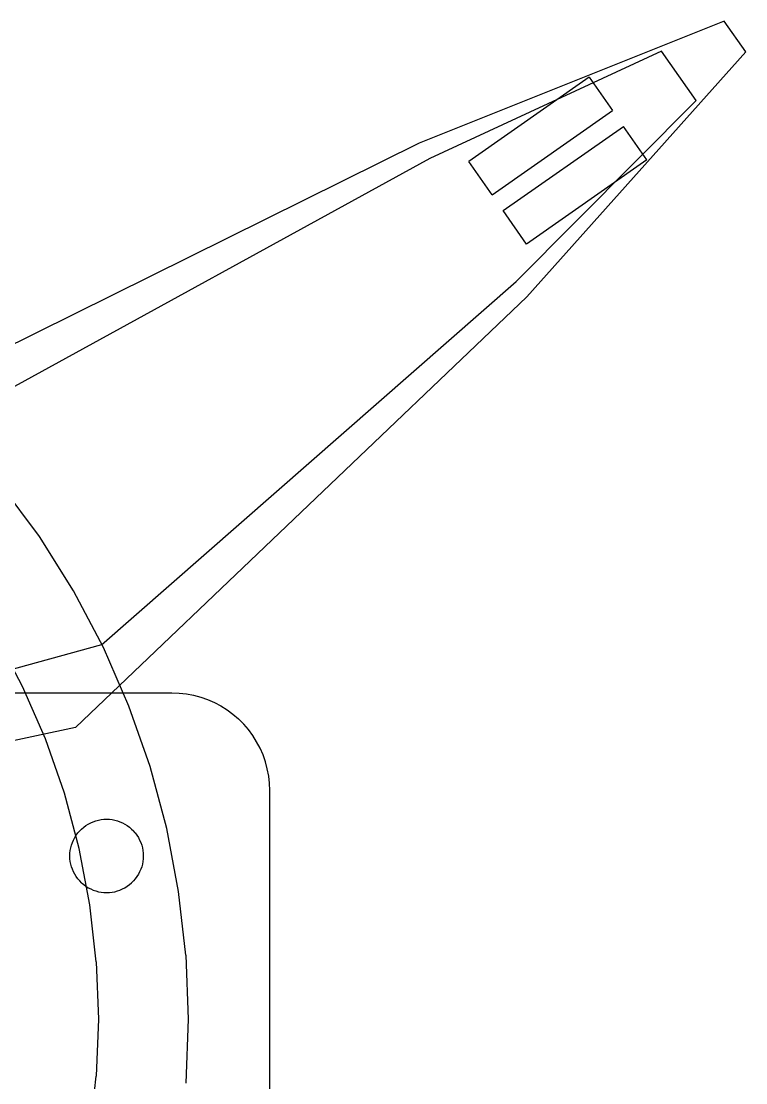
# Model space of a CAD drawing. Header units: millimetres. Extents: x -180 to 1414, y -663 to 972.
# Drawn here: x 1284.5 to 1373.3, y 497.2 to 627.3 of the extents above; entities that cross this region are included whole.
import ezdxf

# ---------------------------------------------------------------- set-up
doc = ezdxf.new("R2010")
doc.units = ezdxf.units.MM
doc.layers.add('TOP', color=8, linetype='Continuous')

msp = doc.modelspace()

# ---------------------------------------------------------------- linework, layer by layer
at = {"layer": 'TOP'}
for p, q in [((1370.7, 627.34), (1333.32, 612.39)), ((1373.34, 623.57), (1370.7, 627.34)), ((1363.03, 623.65), (1334.63, 610.5)), ((1346.51, 593.55), (1373.34, 623.57)), ((1367.25, 617.62), (1363.03, 623.65)), ((1354.13, 620.47), (1339.39, 610.14)), ((1354.13, 620.47), (1357, 616.37)), ((1345.19, 595.43), (1367.25, 617.62)), ((1342.25, 606.05), (1357, 616.37)), ((1343.61, 604.11), (1358.35, 614.44)), ((1361.22, 610.34), (1358.35, 614.44)), ((1333.32, 612.39), (1264.79, 578.44)), ((1334.63, 610.5), (1275.37, 577.99)), ((1342.25, 606.05), (1339.39, 610.14)), ((1361.22, 610.34), (1346.48, 600.02)), ((1346.48, 600.02), (1343.61, 604.11)), ((1294.36, 550.86), (1345.19, 595.43)), ((1291.18, 540.76), (1346.51, 593.55)), ((1286.76, 564.15), (1282.09, 570.47)), ((1286.76, 564.15), (1282.09, 570.47)), ((1290.93, 557.5), (1286.76, 564.15)), ((1290.93, 557.5), (1286.76, 564.15)), ((1294.6, 550.56), (1290.93, 557.5)), ((1294.6, 550.56), (1290.93, 557.5)), ((1284.69, 545.79), (1281.41, 552)), ((1284.69, 545.79), (1281.41, 552)), ((1294.36, 550.86), (1278.58, 546.55)), ((1297.74, 543.36), (1294.6, 550.56)), ((1297.74, 543.36), (1294.6, 550.56)), ((1287.5, 539.34), (1284.69, 545.79)), ((1287.5, 539.34), (1284.69, 545.79)), ((1097, 545), (1303, 545)), ((1303, 545), (1303.9, 544.97)), ((1303.9, 544.97), (1304.79, 544.87)), ((1304.79, 544.87), (1305.67, 544.7)), ((1305.67, 544.7), (1306.54, 544.47)), ((1306.54, 544.47), (1307.38, 544.17)), ((1307.38, 544.17), (1308.21, 543.81)), ((1300.34, 535.95), (1297.74, 543.36)), ((1300.34, 535.95), (1297.74, 543.36)), ((1308.21, 543.81), (1309, 543.39)), ((1309, 543.39), (1309.76, 542.91)), ((1309.76, 542.91), (1310.48, 542.38)), ((1310.48, 542.38), (1311.16, 541.8)), ((1311.16, 541.8), (1311.8, 541.16)), ((1291.18, 540.76), (1264.46, 534.98)), ((1312.38, 540.48), (1311.8, 541.16)), ((1312.91, 539.76), (1312.38, 540.48)), ((1289.82, 532.71), (1287.5, 539.34)), ((1289.82, 532.71), (1287.5, 539.34)), ((1313.39, 539), (1312.91, 539.76)), ((1313.81, 538.21), (1313.39, 539)), ((1314.17, 537.38), (1313.81, 538.21)), ((1314.47, 536.54), (1314.17, 537.38)), ((1314.7, 535.67), (1314.47, 536.54)), ((1302.37, 528.36), (1300.34, 535.95)), ((1302.37, 528.36), (1300.34, 535.95)), ((1314.87, 534.79), (1314.7, 535.67)), ((1314.97, 533.9), (1314.87, 534.79)), ((1315, 533), (1314.97, 533.9)), ((1291.64, 525.92), (1289.82, 532.71)), ((1291.64, 525.92), (1289.82, 532.71)), ((1315, 367), (1315, 533)), ((1291.94, 528.3), (1292.19, 528.52)), ((1292.19, 528.52), (1292.47, 528.72)), ((1292.47, 528.72), (1292.75, 528.9)), ((1292.75, 528.9), (1293.05, 529.05)), ((1293.05, 529.05), (1293.36, 529.19)), ((1293.36, 529.19), (1293.67, 529.3)), ((1293.67, 529.3), (1294, 529.39)), ((1294, 529.39), (1294.33, 529.45)), ((1294.33, 529.45), (1294.66, 529.49)), ((1294.66, 529.49), (1295, 529.5)), ((1295, 529.5), (1295.34, 529.49)), ((1295.34, 529.49), (1295.67, 529.45)), ((1295.67, 529.45), (1296, 529.39)), ((1296, 529.39), (1296.33, 529.3)), ((1296.33, 529.3), (1296.64, 529.19)), ((1296.64, 529.19), (1296.95, 529.05)), ((1296.95, 529.05), (1297.25, 528.9)), ((1297.25, 528.9), (1297.53, 528.72)), ((1297.53, 528.72), (1297.81, 528.52)), ((1297.81, 528.52), (1298.06, 528.3)), ((1290.95, 526.95), (1291.1, 527.25)), ((1291.1, 527.25), (1291.28, 527.53)), ((1291.28, 527.53), (1291.48, 527.81)), ((1291.48, 527.81), (1291.7, 528.06)), ((1291.7, 528.06), (1291.94, 528.3)), ((1298.06, 528.3), (1298.3, 528.06)), ((1298.52, 527.81), (1298.3, 528.06)), ((1298.52, 527.81), (1298.72, 527.53)), ((1298.72, 527.53), (1298.9, 527.25)), ((1298.9, 527.25), (1299.05, 526.95)), ((1303.83, 520.65), (1302.37, 528.36)), ((1303.83, 520.65), (1302.37, 528.36)), ((1290.55, 525.67), (1290.61, 526)), ((1290.61, 526), (1290.7, 526.33)), ((1290.7, 526.33), (1290.81, 526.64)), ((1290.81, 526.64), (1290.95, 526.95)), ((1292.95, 519.01), (1291.64, 525.92)), ((1292.95, 519.01), (1291.64, 525.92)), ((1299.05, 526.95), (1299.19, 526.64)), ((1299.19, 526.64), (1299.3, 526.33)), ((1299.3, 526.33), (1299.39, 526)), ((1299.39, 526), (1299.45, 525.67)), ((1290.5, 525), (1290.51, 525.34)), ((1290.51, 524.66), (1290.5, 525)), ((1290.51, 525.34), (1290.55, 525.67)), ((1290.55, 524.33), (1290.51, 524.66)), ((1299.45, 525.67), (1299.49, 525.34)), ((1299.49, 524.66), (1299.45, 524.33)), ((1299.49, 525.34), (1299.5, 525)), ((1299.5, 525), (1299.49, 524.66)), ((1290.61, 524), (1290.55, 524.33)), ((1290.7, 523.67), (1290.61, 524)), ((1290.81, 523.36), (1290.7, 523.67)), ((1290.95, 523.05), (1290.81, 523.36)), ((1299.19, 523.36), (1299.05, 523.05)), ((1299.3, 523.67), (1299.19, 523.36)), ((1299.39, 524), (1299.3, 523.67)), ((1299.45, 524.33), (1299.39, 524)), ((1291.1, 522.75), (1290.95, 523.05)), ((1291.28, 522.47), (1291.1, 522.75)), ((1291.48, 522.19), (1291.28, 522.47)), ((1291.7, 521.94), (1291.48, 522.19)), ((1291.94, 521.7), (1291.7, 521.94)), ((1298.3, 521.94), (1298.06, 521.7)), ((1298.52, 522.19), (1298.3, 521.94)), ((1298.72, 522.47), (1298.52, 522.19)), ((1298.9, 522.75), (1298.72, 522.47)), ((1299.05, 523.05), (1298.9, 522.75)), ((1291.94, 521.7), (1292.19, 521.48)), ((1292.19, 521.48), (1292.47, 521.28)), ((1292.47, 521.28), (1292.75, 521.1)), ((1292.75, 521.1), (1293.05, 520.95)), ((1293.05, 520.95), (1293.36, 520.81)), ((1293.36, 520.81), (1293.67, 520.7)), ((1293.67, 520.7), (1294, 520.61)), ((1294, 520.61), (1294.33, 520.55)), ((1295.67, 520.55), (1296, 520.61)), ((1296, 520.61), (1296.33, 520.7)), ((1296.33, 520.7), (1296.64, 520.81)), ((1296.64, 520.81), (1296.95, 520.95)), ((1296.95, 520.95), (1297.25, 521.1)), ((1297.25, 521.1), (1297.53, 521.28)), ((1297.53, 521.28), (1297.81, 521.48)), ((1297.81, 521.48), (1298.06, 521.7)), ((1304.71, 512.85), (1303.83, 520.65)), ((1304.71, 512.85), (1303.83, 520.65)), ((1294.33, 520.55), (1294.66, 520.51)), ((1294.66, 520.51), (1295, 520.5)), ((1295, 520.5), (1295.34, 520.51)), ((1295.34, 520.51), (1295.67, 520.55)), ((1293.74, 512.02), (1292.95, 519.01)), ((1293.74, 512.02), (1292.95, 519.01)), ((1304.71, 512.85), (1305, 505)), ((1304.71, 512.85), (1305, 505)), ((1293.74, 512.02), (1294, 505)), ((1293.74, 512.02), (1294, 505)), ((1294, 505), (1293.74, 497.98)), ((1294, 505), (1293.74, 497.98)), ((1305, 505), (1304.71, 497.15)), ((1305, 505), (1304.71, 497.15)), ((1292.95, 490.99), (1293.74, 497.98)), ((1292.95, 490.99), (1293.74, 497.98))]:
    msp.add_line(p, q, dxfattribs=at)

doc.saveas('drawing.dxf')
